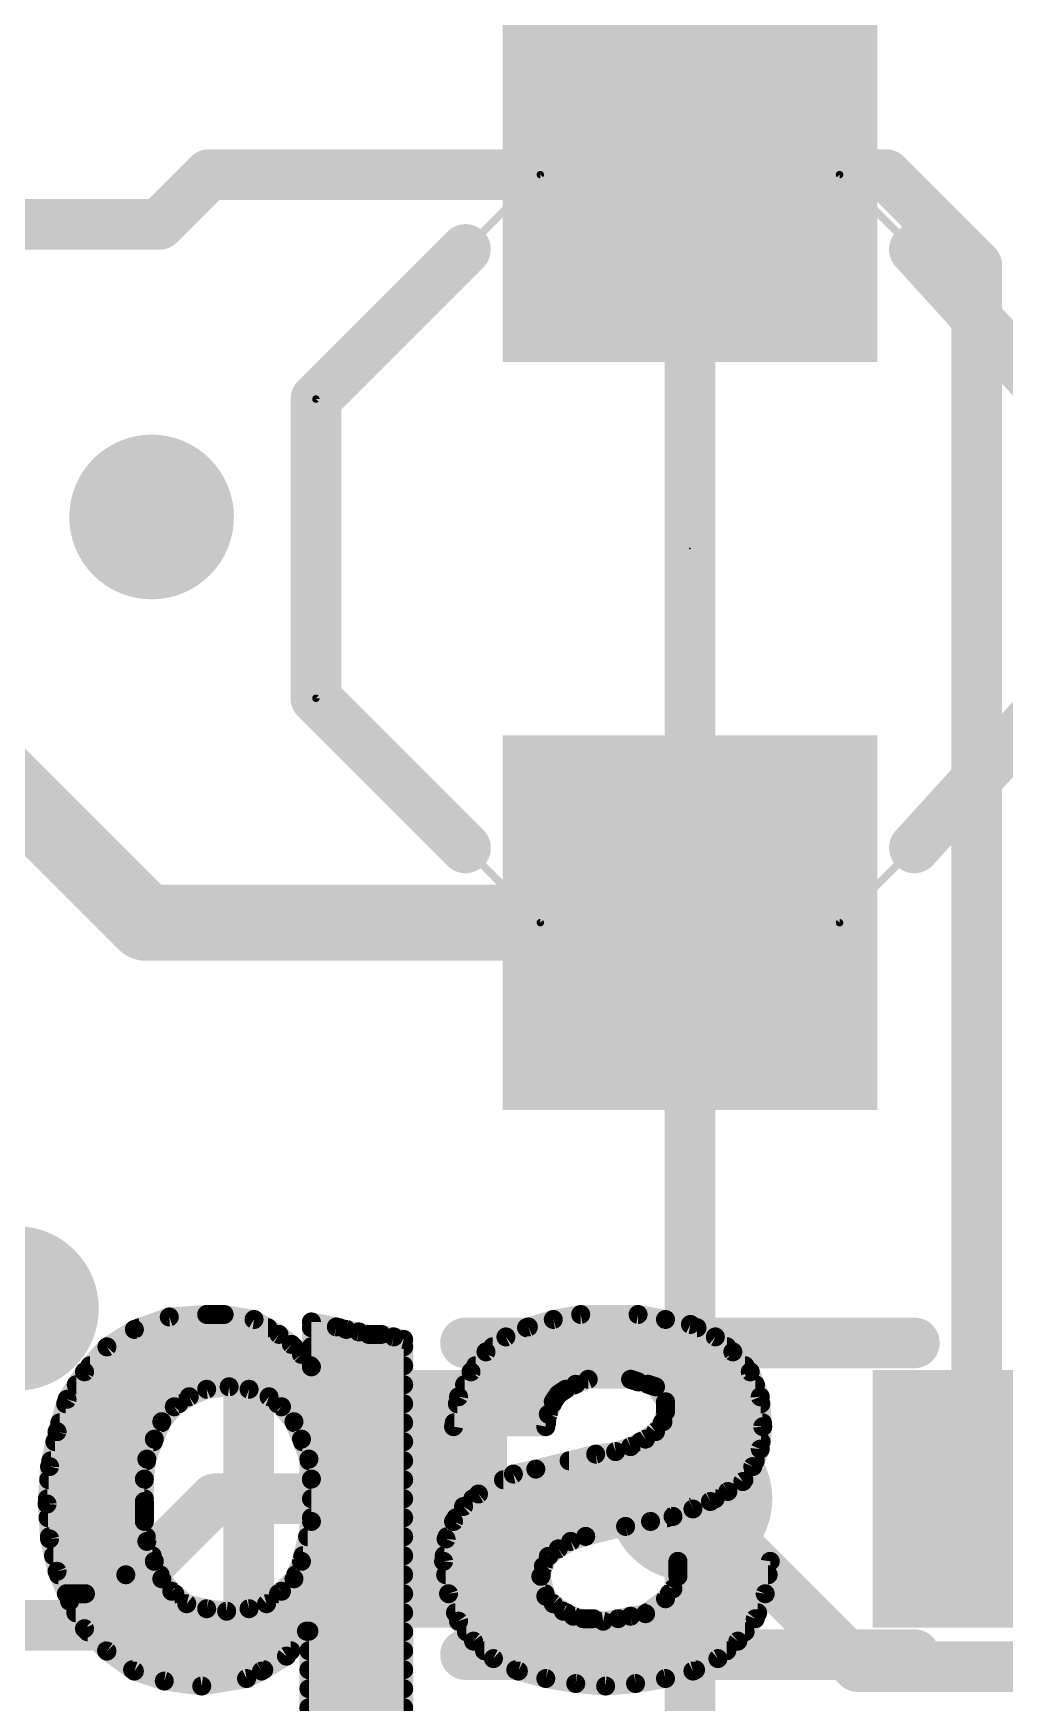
# Model space of a CAD drawing. Extents: x -38 to 69, y -13 to 33.
# Drawn here: x 15.15 to 19.04, y 12.52 to 19.21 of the extents above; entities that cross this region are included whole.
import ezdxf

# ---------------------------------------------------------------- set-up
doc = ezdxf.new("R2010")
doc.units = 0
for name, color, linetype in [('1', 12, 'CONTINUOUS'), ('16', 132, 'CONTINUOUS'), ('18', 110, 'CONTINUOUS'), ('21', 41, 'CONTINUOUS'), ('22', 40, 'CONTINUOUS'), ('23', 53, 'CONTINUOUS'), ('29', 253, 'CONTINUOUS'), ('31', 253, 'CONTINUOUS'), ('51', 53, 'CONTINUOUS')]:
    doc.layers.add(name, color=color, linetype=linetype)

# ---------------------------------------------------------------- blocks, each defined once
blk = doc.blocks.new('RECT')
blk.add_solid([(-0.5, -0.5), (0.5, -0.5), (-0.5, 0.5), (0.5, 0.5)])
blk = doc.blocks.new('ROUNDV')
at = {"const_width": 0.5}
blk.add_lwpolyline([(0, -0.25, 1), (0, 0.25, 1), (0, -0.25)], format="xyb", dxfattribs=at)

msp = doc.modelspace()

# ---------------------------------------------------------------- linework, layer by layer
at = {"layer": '1'}
for points, const_width in [([(15.851, 18.645), (15.6511, 18.4451)], 0.2032), ([(17.78, 18.645), (15.851, 18.645)], 0.2032), ([(17.931, 18.645), (17.78, 18.645)], 0.2032), ([(17.931, 18.645), (17.78, 18.645)], 0.2032), ([(18.566, 18.645), (17.78, 18.645)], 0.2032), ([(18.93, 18.281), (18.566, 18.645)], 0.2032), ([(15.6511, 18.4451), (13.65, 18.4451)], 0.2032), ([(18.93, 13.335), (18.93, 18.281)], 0.2032), ([(14.478, 16.764), (15.597, 15.645)], 0.3048), ([(15.597, 15.645), (17.78, 15.645)], 0.3048), ([(15.875, 13.335), (15.367, 12.827)], 0.2032), ([(16.63, 13.335), (15.875, 13.335)], 0.2032), ([(17.78, 13.335), (18.4531, 12.6619)], 0.2032), ([(11.303, 12.827), (15.367, 12.827)], 0.2032), ([(18.4531, 12.6619), (19.3929, 12.6619)], 0.2032)]:
    msp.add_lwpolyline(points, dxfattribs=dict(at, const_width=const_width))
for points, const_width in [([(15.851, 18.6958, 1), (15.851, 18.5942)], 0.1016), ([(15.8869, 18.6091, 1), (15.8151, 18.6809)], 0.1016), ([(17.78, 18.6958, 1), (17.78, 18.5942)], 0.1016), ([(17.78, 18.6958, 1), (17.78, 18.5942)], 0.1016), ([(17.78, 18.6958, 1), (17.78, 18.5942)], 0.1016), ([(17.78, 18.5942, 1), (17.78, 18.6958)], 0.1016), ([(17.931, 18.5942, 1), (17.931, 18.6958)], 0.1016), ([(17.931, 18.5942, 1), (17.931, 18.6958)], 0.1016), ([(18.6019, 18.6809, 1), (18.5301, 18.6091)], 0.1016), ([(18.566, 18.5942, 1), (18.566, 18.6958)], 0.1016), ([(15.6511, 18.3943, 1), (15.6511, 18.4959)], 0.1016), ([(15.6152, 18.481, 1), (15.687, 18.4092)], 0.1016), ([(18.9808, 18.281, 1), (18.8792, 18.281)], 0.1016), ([(18.8941, 18.2451, 1), (18.9659, 18.3169)], 0.1016), ([(15.597, 15.7212, 1), (15.597, 15.5688)], 0.1524), ([(15.5431, 15.5911, 1), (15.6509, 15.6989)], 0.1524), ([(17.78, 15.5688, 1), (17.78, 15.7212)], 0.1524), ([(15.875, 13.3858, 1), (15.875, 13.2842)], 0.1016), ([(15.9109, 13.2991, 1), (15.8391, 13.3709)], 0.1016), ([(16.63, 13.2842, 1), (16.63, 13.3858)], 0.1016), ([(17.8159, 13.3709, 1), (17.7441, 13.2991)], 0.1016), ([(18.8792, 13.335, 1), (18.9808, 13.335)], 0.1016), ([(15.367, 12.7762, 1), (15.367, 12.8778)], 0.1016), ([(15.3311, 12.8629, 1), (15.4029, 12.7911)], 0.1016), ([(18.4531, 12.7127, 1), (18.4531, 12.6111)], 0.1016), ([(18.4172, 12.626, 1), (18.489, 12.6978)], 0.1016)]:
    msp.add_lwpolyline(points, format="xyb", dxfattribs=dict(at, const_width=const_width))
at = {"layer": '16', "const_width": 0.2032}
for points in [[(17.78, 13.716), (17.78, 21.59)], [(17.78, 13.716), (17.78, 13.335)], [(17.78, 13.335), (17.78, 8.001)]]:
    msp.add_lwpolyline(points, dxfattribs=at)
at = {"layer": '16', "const_width": 0.1016}
for points in [[(17.8308, 13.716, 1), (17.7292, 13.716)], [(17.7292, 13.716, 1), (17.8308, 13.716)], [(17.8308, 13.335, 1), (17.7292, 13.335)], [(17.7292, 13.335, 1), (17.8308, 13.335)]]:
    msp.add_lwpolyline(points, format="xyb", dxfattribs=at)
at = {"layer": '21', "const_width": 0.2032}
for points in [[(16.28, 17.745), (16.88, 18.345)], [(19.1539, 17.8233), (18.68, 18.345)], [(16.28, 16.545), (16.28, 17.745)], [(16.88, 15.945), (16.28, 16.545)], [(18.68, 15.945), (19.1539, 16.4667)], [(16.01, 13.96), (16.01, 12.71)], [(16.88, 13.96), (18.68, 13.96)], [(16.88, 12.71), (18.68, 12.71)]]:
    msp.add_lwpolyline(points, dxfattribs=at)
at = {"layer": '21', "const_width": 0.1016}
for points in [[(16.9159, 18.3091, 1), (16.8441, 18.3809)], [(18.7176, 18.3792, 1), (18.6424, 18.3108)], [(16.3308, 17.745, 1), (16.2292, 17.745)], [(16.2441, 17.7809, 1), (16.3159, 17.7091)], [(16.3159, 16.5809, 1), (16.2441, 16.5091)], [(16.2292, 16.545, 1), (16.3308, 16.545)], [(16.8441, 15.9091, 1), (16.9159, 15.9809)], [(18.6424, 15.9792, 1), (18.7176, 15.9108)], [(16.0608, 13.96, 1), (15.9592, 13.96)], [(16.88, 14.0108, 1), (16.88, 13.9092)], [(18.68, 13.9092, 1), (18.68, 14.0108)], [(16.88, 12.7608, 1), (16.88, 12.6592)], [(18.68, 12.6592, 1), (18.68, 12.7608)], [(15.9592, 12.71, 1), (16.0608, 12.71)]]:
    msp.add_lwpolyline(points, format="xyb", dxfattribs=at)
at = {"layer": '22', "const_width": 0.0762}
for points in [[(15.692, 14.064), (15.552, 14.014)], [(15.571, 14.0208), (16.0873, 14.0208)], [(15.842, 14.074), (15.692, 14.064)], [(15.912, 14.074), (15.842, 14.074)], [(16.032, 14.054), (15.912, 14.074)], [(16.132, 13.994), (16.032, 14.054)], [(16.362, 14.024), (16.262, 14.044)], [(16.262, 14.044), (16.262, 13.864)], [(16.262, 14.0208), (16.3748, 14.0208)], [(16.402, 14.014), (16.362, 14.024)], [(17.132, 14.024), (17.042, 13.984)], [(17.1248, 14.0208), (17.8084, 14.0208)], [(17.232, 14.054), (17.132, 14.024)], [(17.342, 14.074), (17.232, 14.054)], [(17.572, 14.074), (17.342, 14.074)], [(17.682, 14.054), (17.572, 14.074)], [(17.782, 14.034), (17.682, 14.054)], [(17.882, 13.984), (17.782, 14.034)], [(15.552, 14.014), (15.442, 13.944)], [(16.182, 13.954), (16.132, 13.994)], [(16.222, 13.914), (16.182, 13.954)], [(16.452, 14.004), (16.402, 14.014)], [(16.492, 13.994), (16.452, 14.004)], [(16.542, 13.994), (16.492, 13.994)], [(16.592, 13.984), (16.542, 13.994)], [(16.632, 13.974), (16.592, 13.984)], [(16.632, 12.124), (16.632, 13.974)], [(17.042, 13.984), (16.962, 13.924)], [(17.952, 13.924), (17.882, 13.984)], [(15.442, 13.944), (15.352, 13.844)], [(15.4429, 13.9446), (16.1914, 13.9446)], [(16.262, 13.864), (16.222, 13.914)], [(16.262, 13.9446), (16.632, 13.9446)], [(16.962, 13.924), (16.902, 13.844)], [(16.9895, 13.9446), (17.928, 13.9446)], [(18.022, 13.844), (17.952, 13.924)], [(15.352, 13.844), (15.282, 13.734)], [(15.374, 13.8684), (16.2585, 13.8684)], [(16.262, 13.8684), (16.632, 13.8684)], [(16.902, 13.844), (16.852, 13.744)], [(16.9203, 13.8684), (18.0007, 13.8684)], [(18.062, 13.744), (18.022, 13.844)], [(15.319, 13.7922), (16.632, 13.7922)], [(15.772, 13.744), (15.842, 13.774)], [(15.842, 13.774), (15.932, 13.784)], [(15.932, 13.784), (16.012, 13.774)], [(16.012, 13.774), (16.092, 13.744)], [(16.8761, 13.7922), (17.3184, 13.7922)], [(17.232, 13.724), (17.252, 13.754)], [(17.252, 13.754), (17.282, 13.774)], [(17.282, 13.774), (17.322, 13.794)], [(17.322, 13.794), (17.372, 13.814)], [(17.372, 13.814), (17.542, 13.814)], [(17.542, 13.814), (17.572, 13.804)], [(17.572, 13.804), (17.612, 13.794)], [(17.612, 13.794), (17.642, 13.784)], [(17.6174, 13.7922), (18.0427, 13.7922)], [(17.642, 13.784), (17.682, 13.724)], [(15.282, 13.734), (15.242, 13.604)], [(15.2765, 13.716), (15.73, 13.716)], [(15.662, 13.644), (15.712, 13.704)], [(15.712, 13.704), (15.772, 13.744)], [(16.092, 13.744), (16.142, 13.704)], [(16.127, 13.716), (16.632, 13.716)], [(16.142, 13.704), (16.192, 13.644)], [(16.852, 13.744), (16.832, 13.624)], [(16.8473, 13.716), (17.2288, 13.716)], [(17.212, 13.674), (17.232, 13.724)], [(17.682, 13.724), (17.682, 13.684)], [(17.682, 13.716), (18.0643, 13.716)], [(18.072, 13.624), (18.062, 13.744)], [(15.253, 13.6398), (15.6602, 13.6398)], [(15.632, 13.574), (15.662, 13.644)], [(16.192, 13.644), (16.222, 13.574)], [(16.1938, 13.6398), (16.632, 13.6398)], [(16.832, 13.624), (17.202, 13.624)], [(16.8346, 13.6398), (17.2052, 13.6398)], [(17.202, 13.624), (17.212, 13.674)], [(17.672, 13.644), (17.642, 13.604)], [(17.6689, 13.6398), (18.0707, 13.6398)], [(17.682, 13.684), (17.672, 13.644)], [(18.062, 13.534), (18.072, 13.624)], [(15.242, 13.604), (15.212, 13.464)], [(15.2333, 13.5636), (15.6281, 13.5636)], [(15.602, 13.494), (15.632, 13.574)], [(16.222, 13.574), (16.252, 13.494)], [(16.2259, 13.5636), (16.632, 13.5636)], [(17.602, 13.574), (17.542, 13.544)], [(17.5812, 13.5636), (18.0653, 13.5636)], [(17.642, 13.604), (17.602, 13.574)], [(15.217, 13.4874), (15.6012, 13.4874)], [(15.592, 13.414), (15.602, 13.494)], [(16.252, 13.494), (16.262, 13.414)], [(16.2528, 13.4874), (16.632, 13.4874)], [(17.402, 13.514), (17.162, 13.454)], [(17.2956, 13.4874), (18.042, 13.4874)], [(17.482, 13.524), (17.402, 13.514)], [(17.542, 13.544), (17.482, 13.524)], [(18.032, 13.464), (18.062, 13.534)], [(15.212, 13.464), (15.202, 13.314)], [(17.072, 13.434), (16.932, 13.354)], [(17.162, 13.454), (17.072, 13.434)], [(17.992, 13.404), (18.032, 13.464)], [(15.2085, 13.4112), (15.592, 13.4112)], [(15.592, 13.324), (15.592, 13.414)], [(16.262, 13.414), (16.262, 13.244)], [(16.262, 13.4112), (16.632, 13.4112)], [(16.932, 13.354), (16.872, 13.304)], [(17.0321, 13.4112), (17.9968, 13.4112)], [(17.862, 13.324), (17.932, 13.364)], [(17.932, 13.364), (17.992, 13.404)], [(15.592, 13.324), (15.202, 13.314)], [(15.202, 13.314), (15.592, 13.324)], [(15.202, 13.314), (15.212, 13.174)], [(15.2034, 13.335), (15.592, 13.335)], [(15.592, 13.244), (15.592, 13.324)], [(16.262, 13.335), (16.632, 13.335)], [(16.872, 13.304), (16.832, 13.244)], [(16.9092, 13.335), (17.8813, 13.335)], [(17.712, 13.264), (17.792, 13.294)], [(17.792, 13.294), (17.862, 13.324)], [(15.2059, 13.2588), (15.592, 13.2588)], [(15.602, 13.164), (15.592, 13.244)], [(16.262, 13.244), (16.222, 13.084)], [(16.262, 13.2588), (16.632, 13.2588)], [(16.832, 13.244), (16.802, 13.174)], [(16.8419, 13.2588), (17.6886, 13.2588)], [(17.362, 13.184), (17.522, 13.224)], [(17.522, 13.224), (17.622, 13.244)], [(17.622, 13.244), (17.712, 13.264)], [(15.2114, 13.1826), (15.5997, 13.1826)], [(15.212, 13.174), (15.242, 13.044)], [(15.632, 13.084), (15.602, 13.164)], [(16.2467, 13.1826), (16.632, 13.1826)], [(16.802, 13.174), (16.792, 13.084)], [(16.8057, 13.1826), (17.3578, 13.1826)], [(17.252, 13.134), (17.302, 13.164)], [(17.302, 13.164), (17.362, 13.184)], [(15.2276, 13.1064), (15.6236, 13.1064)], [(15.292, 12.924), (15.632, 13.084)], [(15.632, 13.084), (15.292, 12.924)], [(15.662, 13.014), (15.632, 13.084)], [(16.222, 13.084), (16.192, 13.014)], [(16.2276, 13.1064), (16.632, 13.1064)], [(16.792, 13.084), (16.812, 12.954)], [(16.7945, 13.1064), (17.2152, 13.1064)], [(17.192, 13.064), (17.212, 13.104)], [(17.212, 13.104), (17.252, 13.134)], [(17.732, 13.084), (17.732, 13.024)], [(18.102, 13.084), (17.732, 13.084)], [(18.082, 12.954), (18.102, 13.084)], [(15.242, 13.044), (15.292, 12.924)], [(15.2477, 13.0302), (15.5177, 13.0302)], [(15.5177, 13.0302), (15.6551, 13.0302)], [(16.1989, 13.0302), (16.632, 13.0302)], [(16.8003, 13.0302), (17.1836, 13.0302)], [(17.182, 13.024), (17.192, 13.064)], [(17.202, 12.944), (17.182, 13.024)], [(17.732, 13.024), (17.712, 12.974)], [(17.732, 13.0302), (18.0937, 13.0302)], [(15.2795, 12.954), (15.3558, 12.954)], [(15.3558, 12.954), (15.714, 12.954)], [(15.702, 12.964), (15.662, 13.014)], [(15.762, 12.914), (15.702, 12.964)], [(16.142, 12.964), (16.082, 12.914)], [(16.13, 12.954), (16.632, 12.954)], [(16.192, 13.014), (16.142, 12.964)], [(16.812, 12.954), (16.852, 12.844)], [(16.812, 12.954), (17.1995, 12.954)], [(17.712, 12.974), (17.682, 12.934)], [(17.697, 12.954), (18.082, 12.954)], [(18.042, 12.854), (18.082, 12.954)], [(15.292, 12.924), (15.352, 12.814)], [(15.842, 12.894), (15.762, 12.914)], [(15.922, 12.884), (15.842, 12.894)], [(16.012, 12.894), (15.922, 12.884)], [(16.082, 12.914), (16.012, 12.894)], [(17.232, 12.914), (17.202, 12.944)], [(17.272, 12.884), (17.232, 12.914)], [(17.312, 12.864), (17.272, 12.884)], [(17.682, 12.934), (17.602, 12.874)], [(15.3172, 12.8778), (16.632, 12.8778)], [(16.8397, 12.8778), (17.2844, 12.8778)], [(16.852, 12.844), (16.912, 12.764)], [(17.352, 12.854), (17.312, 12.864)], [(17.392, 12.854), (17.352, 12.854)], [(17.432, 12.844), (17.392, 12.854)], [(17.492, 12.854), (17.432, 12.844)], [(17.542, 12.864), (17.492, 12.854)], [(17.602, 12.874), (17.542, 12.864)], [(17.6071, 12.8778), (18.0515, 12.8778)], [(17.972, 12.764), (18.042, 12.854)], [(15.352, 12.814), (15.442, 12.724)], [(15.3644, 12.8016), (16.2401, 12.8016)], [(16.162, 12.704), (16.242, 12.804)], [(16.242, 12.804), (16.252, 12.804)], [(16.252, 12.804), (16.252, 11.784)], [(16.252, 12.8016), (16.632, 12.8016)], [(16.8838, 12.8016), (18.0012, 12.8016)], [(16.912, 12.764), (16.992, 12.694)], [(17.892, 12.694), (17.972, 12.764)], [(15.4406, 12.7254), (16.1791, 12.7254)], [(15.442, 12.724), (15.552, 12.644)], [(16.062, 12.644), (16.162, 12.704)], [(16.252, 12.7254), (16.632, 12.7254)], [(16.9561, 12.7254), (17.9279, 12.7254)], [(16.992, 12.694), (17.092, 12.644)], [(17.792, 12.644), (17.892, 12.694)], [(15.5449, 12.6492), (16.0707, 12.6492)], [(15.552, 12.644), (15.672, 12.604)], [(15.822, 12.584), (16.002, 12.614)], [(16.002, 12.614), (16.062, 12.644)], [(16.252, 12.6492), (16.632, 12.6492)], [(17.0816, 12.6492), (17.8024, 12.6492)], [(17.092, 12.644), (17.202, 12.614)], [(17.202, 12.614), (17.322, 12.594)], [(17.562, 12.594), (17.682, 12.614)], [(17.682, 12.614), (17.792, 12.644)], [(15.672, 12.604), (15.822, 12.584)], [(16.252, 12.573), (16.632, 12.573)], [(17.322, 12.594), (17.442, 12.584)], [(17.442, 12.584), (17.562, 12.594)], [(16.252, 12.4968), (16.632, 12.4968)]]:
    msp.add_lwpolyline(points, dxfattribs=at)
at = {"layer": '22', "const_width": 0.0381}
for points in [[(15.571, 14.0399, 1), (15.571, 14.0018)], [(15.6907, 14.083, 1), (15.6933, 14.045)], [(15.6984, 14.0461, 1), (15.6856, 14.0819)], [(15.842, 14.093, 1), (15.842, 14.0549)], [(15.8433, 14.055, 1), (15.8407, 14.093)], [(15.9151, 14.0928, 1), (15.9089, 14.0552)], [(15.912, 14.0549, 1), (15.912, 14.093)], [(16.0418, 14.0703, 1), (16.0222, 14.0377)], [(16.0289, 14.0352, 1), (16.0351, 14.0728)], [(16.0873, 14.0018, 1), (16.0873, 14.0399)], [(16.2657, 14.0627, 1), (16.2583, 14.0253)], [(16.2811, 14.044, 1), (16.243, 14.044)], [(16.262, 14.0399, 1), (16.262, 14.0018)], [(16.3666, 14.0425, 1), (16.3574, 14.0055)], [(16.3583, 14.0053, 1), (16.3657, 14.0427)], [(16.3748, 14.0018, 1), (16.3748, 14.0399)], [(17.1248, 14.0399, 1), (17.1248, 14.0018)], [(17.1265, 14.0422, 1), (17.1375, 14.0058)], [(17.1397, 14.0066, 1), (17.1243, 14.0414)], [(17.2286, 14.0727, 1), (17.2354, 14.0353)], [(17.2375, 14.0358, 1), (17.2265, 14.0722)], [(17.342, 14.093, 1), (17.342, 14.0549)], [(17.3454, 14.0553, 1), (17.3386, 14.0927)], [(17.5754, 14.0927, 1), (17.5686, 14.0553)], [(17.572, 14.0549, 1), (17.572, 14.093)], [(17.6857, 14.0727, 1), (17.6783, 14.0353)], [(17.6786, 14.0353, 1), (17.6854, 14.0727)], [(17.7905, 14.051, 1), (17.7735, 14.017)], [(17.7783, 14.0153, 1), (17.7857, 14.0527)], [(17.8084, 14.0018, 1), (17.8084, 14.0399)], [(15.5456, 14.0319, 1), (15.5584, 13.9961)], [(15.5622, 13.9979, 1), (15.5418, 14.0301)], [(16.1439, 14.0089, 1), (16.1201, 13.9791)], [(16.1222, 13.9777, 1), (16.1418, 14.0103)], [(16.1955, 13.9675, 1), (16.1685, 13.9405)], [(16.4057, 14.0327, 1), (16.3983, 13.9953)], [(16.3974, 13.9955, 1), (16.4066, 14.0325)], [(16.4566, 14.0225, 1), (16.4474, 13.9855)], [(16.4483, 13.9853, 1), (16.4557, 14.0227)], [(16.492, 14.0131, 1), (16.492, 13.975)], [(16.4874, 13.9755, 1), (16.4966, 14.0125)], [(16.5457, 14.0127, 1), (16.5383, 13.9753)], [(16.542, 13.975, 1), (16.542, 14.0131)], [(16.5966, 14.0025, 1), (16.5874, 13.9655)], [(16.5883, 13.9653, 1), (16.5957, 14.0027)], [(16.6511, 13.974, 1), (16.613, 13.974)], [(16.6274, 13.9555, 1), (16.6366, 13.9925)], [(17.0343, 14.0014, 1), (17.0497, 13.9666)], [(17.0534, 13.9688, 1), (17.0306, 13.9992)], [(17.8944, 13.9985, 1), (17.8696, 13.9695)], [(17.8735, 13.967, 1), (17.8905, 14.001)], [(15.4318, 13.9601, 1), (15.4522, 13.9279)], [(15.4429, 13.9637, 1), (15.4429, 13.9256)], [(15.4562, 13.9313, 1), (15.4278, 13.9567)], [(16.1701, 13.9391, 1), (16.1939, 13.9689)], [(16.1914, 13.9256, 1), (16.1914, 13.9637)], [(16.2369, 13.9259, 1), (16.2071, 13.9021)], [(16.2085, 13.9005, 1), (16.2355, 13.9275)], [(16.262, 13.9637, 1), (16.262, 13.9256)], [(16.632, 13.9256, 1), (16.632, 13.9637)], [(16.9506, 13.9392, 1), (16.9734, 13.9088)], [(16.9772, 13.9126, 1), (16.9468, 13.9354)], [(16.9895, 13.9637, 1), (16.9895, 13.9256)], [(17.928, 13.9256, 1), (17.928, 13.9637)], [(17.9663, 13.9365, 1), (17.9377, 13.9115)], [(17.9396, 13.9095, 1), (17.9644, 13.9385)], [(15.3378, 13.8567, 1), (15.3662, 13.8313)], [(15.3681, 13.8338, 1), (15.3359, 13.8542)], [(15.374, 13.8875, 1), (15.374, 13.8494)], [(16.262, 13.8875, 1), (16.262, 13.8494)], [(16.243, 13.864, 1), (16.2811, 13.864)], [(16.2471, 13.8521, 1), (16.2769, 13.8759)], [(16.2585, 13.8494, 1), (16.2585, 13.8875)], [(16.632, 13.8494, 1), (16.632, 13.8875)], [(16.8868, 13.8554, 1), (16.9172, 13.8326)], [(16.919, 13.8355, 1), (16.885, 13.8525)], [(16.9203, 13.8875, 1), (16.9203, 13.8494)], [(18.0007, 13.8494, 1), (18.0007, 13.8875)], [(18.0397, 13.8511, 1), (18.0043, 13.8369)], [(18.0077, 13.8315, 1), (18.0363, 13.8565)], [(15.319, 13.8113, 1), (15.319, 13.7732)], [(15.8399, 13.7929, 1), (15.8441, 13.7551)], [(15.8495, 13.7565, 1), (15.8345, 13.7915)], [(15.9344, 13.8029, 1), (15.9296, 13.7651)], [(15.9341, 13.7651, 1), (15.9299, 13.8029)], [(16.0187, 13.7918, 1), (16.0053, 13.7562)], [(16.0096, 13.7551, 1), (16.0144, 13.7929)], [(16.632, 13.7732, 1), (16.632, 13.8113)], [(16.8761, 13.8113, 1), (16.8761, 13.7732)], [(17.2679, 13.7434, 1), (17.2361, 13.7646)], [(17.2735, 13.791, 1), (17.2905, 13.757)], [(17.2926, 13.7581, 1), (17.2714, 13.7899)], [(17.3149, 13.8117, 1), (17.3291, 13.7763)], [(17.3305, 13.777, 1), (17.3135, 13.811)], [(17.3184, 13.7732, 1), (17.3184, 13.8113)], [(17.372, 13.8331, 1), (17.372, 13.795)], [(17.3791, 13.7963, 1), (17.3649, 13.8317)], [(17.548, 13.8321, 1), (17.536, 13.7959)], [(17.542, 13.795, 1), (17.542, 13.8331)], [(17.5766, 13.8225, 1), (17.5674, 13.7855)], [(17.566, 13.7859, 1), (17.578, 13.8221)], [(17.618, 13.8121, 1), (17.606, 13.7759)], [(17.6174, 13.8113, 1), (17.6174, 13.7732)], [(17.6074, 13.7755, 1), (17.6166, 13.8125)], [(17.6579, 13.7946, 1), (17.6261, 13.7734)], [(17.636, 13.7659, 1), (17.648, 13.8021)], [(18.0427, 13.7732, 1), (18.0427, 13.8113)], [(15.2765, 13.7351, 1), (15.2765, 13.697)], [(15.2659, 13.7442, 1), (15.2981, 13.7238)], [(15.3002, 13.7284, 1), (15.2638, 13.7396)], [(15.7014, 13.7199, 1), (15.7226, 13.6881)], [(15.7266, 13.6918, 1), (15.6974, 13.7162)], [(15.73, 13.697, 1), (15.73, 13.7351)], [(15.7645, 13.7615, 1), (15.7795, 13.7265)], [(15.7826, 13.7281, 1), (15.7614, 13.7599)], [(16.1039, 13.7589, 1), (16.0801, 13.7291)], [(16.0853, 13.7262, 1), (16.0987, 13.7618)], [(16.127, 13.7351, 1), (16.127, 13.697)], [(16.1566, 13.7162, 1), (16.1274, 13.6918)], [(16.1301, 13.6891, 1), (16.1539, 13.7189)], [(16.632, 13.697, 1), (16.632, 13.7351)], [(16.8473, 13.7351, 1), (16.8473, 13.697)], [(16.835, 13.7525, 1), (16.869, 13.7355)], [(16.8708, 13.7409, 1), (16.8332, 13.7471)], [(17.2161, 13.7346, 1), (17.2479, 13.7134)], [(17.2497, 13.7169, 1), (17.2143, 13.7311)], [(17.2288, 13.697, 1), (17.2288, 13.7351)], [(17.2414, 13.7699, 1), (17.2626, 13.7381)], [(17.682, 13.7351, 1), (17.682, 13.697)], [(17.7011, 13.724, 1), (17.663, 13.724)], [(17.6661, 13.7134, 1), (17.6979, 13.7346)], [(18.081, 13.7456, 1), (18.043, 13.7424)], [(18.0443, 13.7369, 1), (18.0797, 13.7511)], [(18.0643, 13.697, 1), (18.0643, 13.7351)], [(15.253, 13.6589, 1), (15.253, 13.6208)], [(15.6474, 13.6562, 1), (15.6766, 13.6318)], [(15.6795, 13.6365, 1), (15.6445, 13.6515)], [(15.6602, 13.6208, 1), (15.6602, 13.6589)], [(16.2095, 13.6515, 1), (16.1745, 13.6365)], [(16.1938, 13.6589, 1), (16.1938, 13.6208)], [(16.1774, 13.6318, 1), (16.2066, 13.6562)], [(16.632, 13.6208, 1), (16.632, 13.6589)], [(16.832, 13.6431, 1), (16.832, 13.605)], [(16.8346, 13.6589, 1), (16.8346, 13.6208)], [(17.1943, 13.6811, 1), (17.2297, 13.6669)], [(17.2307, 13.6703, 1), (17.1933, 13.6777)], [(17.202, 13.605, 1), (17.202, 13.6431)], [(17.2052, 13.6208, 1), (17.2052, 13.6589)], [(17.6689, 13.6589, 1), (17.6689, 13.6208)], [(17.6535, 13.6486, 1), (17.6905, 13.6394)], [(17.6872, 13.6326, 1), (17.6568, 13.6554)], [(17.663, 13.684, 1), (17.7011, 13.684)], [(17.7005, 13.6794, 1), (17.6635, 13.6886)], [(18.0909, 13.6219, 1), (18.0531, 13.6261)], [(18.0707, 13.6208, 1), (18.0707, 13.6589)], [(15.2333, 13.5827, 1), (15.2333, 13.5446)], [(15.2238, 13.6096, 1), (15.2602, 13.5984)], [(15.2606, 13.6, 1), (15.2234, 13.608)], [(15.6145, 13.5815, 1), (15.6495, 13.5665)], [(15.6498, 13.5673, 1), (15.6142, 13.5807)], [(15.6281, 13.5446, 1), (15.6281, 13.5827)], [(16.2398, 13.5807, 1), (16.2042, 13.5673)], [(16.2045, 13.5665, 1), (16.2395, 13.5815)], [(16.2259, 13.5827, 1), (16.2259, 13.5446)], [(16.632, 13.5446, 1), (16.632, 13.5827)], [(16.8132, 13.6271, 1), (16.8508, 13.6209)], [(17.1833, 13.6277, 1), (17.2207, 13.6203)], [(17.5812, 13.5827, 1), (17.5812, 13.5446)], [(17.5906, 13.5892, 1), (17.6134, 13.5588)], [(17.6105, 13.557, 1), (17.5935, 13.591)], [(17.6268, 13.6154, 1), (17.6572, 13.5926)], [(17.6534, 13.5888, 1), (17.6306, 13.6192)], [(18.053, 13.6224, 1), (18.091, 13.6256)], [(18.0653, 13.5446, 1), (18.0653, 13.5827)], [(15.217, 13.5065, 1), (15.217, 13.4684)], [(15.6209, 13.4916, 1), (15.5831, 13.4964)], [(15.6012, 13.4684, 1), (15.6012, 13.5065)], [(16.2709, 13.4964, 1), (16.2331, 13.4916)], [(16.2528, 13.5065, 1), (16.2528, 13.4684)], [(16.632, 13.4684, 1), (16.632, 13.5065)], [(17.2956, 13.5065, 1), (17.2956, 13.4684)], [(17.3996, 13.5329, 1), (17.4044, 13.4951)], [(17.4066, 13.4955, 1), (17.3974, 13.5325)], [(17.476, 13.5421, 1), (17.488, 13.5059)], [(17.4844, 13.5051, 1), (17.4796, 13.5429)], [(17.5335, 13.561, 1), (17.5505, 13.527)], [(17.548, 13.5259, 1), (17.536, 13.5621)], [(18.042, 13.4684, 1), (18.042, 13.5065)], [(18.0431, 13.5361, 1), (18.0809, 13.5319)], [(18.0795, 13.5265, 1), (18.0445, 13.5415)], [(15.231, 13.4627, 1), (15.193, 13.4653)], [(15.1934, 13.468, 1), (15.2306, 13.46)], [(15.5842, 13.5007, 1), (15.6198, 13.4873)], [(16.2342, 13.4873, 1), (16.2698, 13.5007)], [(17.0679, 13.4526, 1), (17.0761, 13.4154)], [(17.0815, 13.4175, 1), (17.0625, 13.4505)], [(17.1574, 13.4725, 1), (17.1666, 13.4355)], [(17.1661, 13.4354, 1), (17.1579, 13.4726)], [(18.0145, 13.4715, 1), (18.0495, 13.4565)], [(18.0479, 13.4534, 1), (18.0161, 13.4746)], [(15.2085, 13.4303, 1), (15.2085, 13.3922)], [(15.5731, 13.4164, 1), (15.6109, 13.4116)], [(15.6111, 13.414, 1), (15.573, 13.414)], [(15.592, 13.3922, 1), (15.592, 13.4303)], [(16.2811, 13.414, 1), (16.243, 13.414)], [(16.262, 13.4303, 1), (16.262, 13.3922)], [(16.2431, 13.4116, 1), (16.2809, 13.4164)], [(16.632, 13.3922, 1), (16.632, 13.4303)], [(16.9225, 13.3705, 1), (16.9415, 13.3375)], [(16.9442, 13.3394, 1), (16.9198, 13.3686)], [(17.0321, 13.4303, 1), (17.0321, 13.3922)], [(17.9214, 13.3799, 1), (17.9426, 13.3481)], [(17.9415, 13.3475, 1), (17.9225, 13.3805)], [(17.9761, 13.4146, 1), (18.0079, 13.3934)], [(18.0026, 13.3881, 1), (17.9814, 13.4199)], [(17.9968, 13.3922, 1), (17.9968, 13.4303)], [(15.2015, 13.333, 1), (15.2025, 13.295)], [(15.221, 13.3154, 1), (15.183, 13.3126)], [(15.2015, 13.333, 1), (15.2025, 13.295)], [(15.183, 13.3153, 1), (15.221, 13.3127)], [(15.2034, 13.3541, 1), (15.2034, 13.316)], [(15.6111, 13.324, 1), (15.573, 13.324)], [(15.573, 13.324, 1), (15.6111, 13.324)], [(15.5925, 13.305, 1), (15.5915, 13.343)], [(15.5925, 13.305, 1), (15.5915, 13.343)], [(15.592, 13.316, 1), (15.592, 13.3541)], [(16.262, 13.3541, 1), (16.262, 13.316)], [(16.632, 13.316, 1), (16.632, 13.3541)], [(16.8598, 13.3186, 1), (16.8842, 13.2894)], [(16.8879, 13.2934, 1), (16.8561, 13.3146)], [(16.9092, 13.3541, 1), (16.9092, 13.316)], [(17.7845, 13.3115, 1), (17.7995, 13.2765)], [(17.7987, 13.2762, 1), (17.7853, 13.3118)], [(17.8525, 13.3405, 1), (17.8715, 13.3075)], [(17.8695, 13.3065, 1), (17.8545, 13.3415)], [(17.8813, 13.316, 1), (17.8813, 13.3541)], [(15.2059, 13.2779, 1), (15.2059, 13.2398)], [(15.6109, 13.2464, 1), (15.5731, 13.2416)], [(15.573, 13.244, 1), (15.6111, 13.244)], [(15.592, 13.2398, 1), (15.592, 13.2779)], [(16.262, 13.2779, 1), (16.262, 13.2398)], [(16.243, 13.244, 1), (16.2811, 13.244)], [(16.2805, 13.2394, 1), (16.2435, 13.2486)], [(16.632, 13.2398, 1), (16.632, 13.2779)], [(16.8161, 13.2546, 1), (16.8479, 13.2334)], [(16.8495, 13.2365, 1), (16.8145, 13.2515)], [(16.8419, 13.2779, 1), (16.8419, 13.2398)], [(17.5183, 13.2427, 1), (17.5257, 13.2053)], [(17.5266, 13.2055, 1), (17.5174, 13.2425)], [(17.6179, 13.2626, 1), (17.6261, 13.2254)], [(17.6257, 13.2253, 1), (17.6183, 13.2627)], [(17.6886, 13.2398, 1), (17.6886, 13.2779)], [(17.7053, 13.2818, 1), (17.7187, 13.2462)], [(17.7161, 13.2454, 1), (17.7079, 13.2826)], [(15.2114, 13.2017, 1), (15.2114, 13.1636)], [(15.2306, 13.1783, 1), (15.1934, 13.1697)], [(15.193, 13.1726, 1), (15.231, 13.1754)], [(15.6198, 13.1707, 1), (15.5842, 13.1573)], [(15.5997, 13.1636, 1), (15.5997, 13.2017)], [(16.2467, 13.2017, 1), (16.2467, 13.1636)], [(16.632, 13.1636, 1), (16.632, 13.2017)], [(16.7845, 13.1815, 1), (16.8195, 13.1665)], [(16.8209, 13.1719, 1), (16.7831, 13.1761)], [(16.8057, 13.2017, 1), (16.8057, 13.1636)], [(17.296, 13.1821, 1), (17.308, 13.1459)], [(17.3118, 13.1477, 1), (17.2922, 13.1803)], [(17.3574, 13.2025, 1), (17.3666, 13.1655)], [(17.368, 13.1659, 1), (17.356, 13.2021)], [(17.3578, 13.1636, 1), (17.3578, 13.2017)], [(15.2276, 13.1255, 1), (15.2276, 13.0874)], [(15.5831, 13.1616, 1), (15.6209, 13.1664)], [(15.6495, 13.0915, 1), (15.6145, 13.0765)], [(15.6236, 13.0874, 1), (15.6236, 13.1255)], [(15.6401, 13.0668, 1), (15.6239, 13.1012)], [(15.6401, 13.0668, 1), (15.6239, 13.1012)], [(16.2395, 13.0765, 1), (16.2045, 13.0915)], [(16.2276, 13.1255, 1), (16.2276, 13.0874)], [(16.632, 13.0874, 1), (16.632, 13.1255)], [(16.8108, 13.0869, 1), (16.7732, 13.0811)], [(16.7945, 13.1255, 1), (16.7945, 13.0874)], [(17.2006, 13.1192, 1), (17.2234, 13.0888)], [(17.229, 13.0955, 1), (17.195, 13.1125)], [(17.2152, 13.0874, 1), (17.2152, 13.1255)], [(17.2422, 13.1503, 1), (17.2618, 13.1177)], [(17.2634, 13.1188, 1), (17.2406, 13.1492)], [(17.751, 13.084, 1), (17.7129, 13.084)], [(17.732, 13.1031, 1), (17.732, 13.065)], [(18.1208, 13.0811, 1), (18.0832, 13.0869)], [(18.102, 13.065, 1), (18.102, 13.1031)], [(15.2596, 13.0513, 1), (15.2244, 13.0367)], [(15.2234, 13.0397, 1), (15.2606, 13.0483)], [(15.2477, 13.0493, 1), (15.2477, 13.0112)], [(15.5177, 13.0493, 1), (15.5177, 13.0112)], [(15.5177, 13.0112, 1), (15.5177, 13.0493)], [(15.6142, 13.0773, 1), (15.6498, 13.0907)], [(15.6551, 13.0112, 1), (15.6551, 13.0493)], [(16.1989, 13.0493, 1), (16.1989, 13.0112)], [(16.2035, 13.0886, 1), (16.2405, 13.0794)], [(16.632, 13.0112, 1), (16.632, 13.0493)], [(16.7731, 13.0861, 1), (16.8109, 13.0819)], [(16.8003, 13.0493, 1), (16.8003, 13.0112)], [(17.2005, 13.0286, 1), (17.1635, 13.0194)], [(17.175, 13.0725, 1), (17.209, 13.0555)], [(17.2105, 13.0594, 1), (17.1735, 13.0686)], [(17.1836, 13.0112, 1), (17.1836, 13.0493)], [(17.732, 13.0493, 1), (17.732, 13.0112)], [(17.7497, 13.0169, 1), (17.7143, 13.0311)], [(18.0937, 13.0112, 1), (18.0937, 13.0493)], [(15.2795, 12.9731, 1), (15.2795, 12.935)], [(15.3558, 12.9731, 1), (15.3558, 12.935)], [(15.3558, 12.935, 1), (15.3558, 12.9731)], [(15.6769, 13.0259, 1), (15.6471, 13.0021)], [(15.6445, 13.0065, 1), (15.6795, 13.0215)], [(15.7142, 12.9786, 1), (15.6898, 12.9494)], [(15.6871, 12.9521, 1), (15.7169, 12.9759)], [(15.714, 12.935, 1), (15.714, 12.9731)], [(16.13, 12.9731, 1), (16.13, 12.935)], [(16.1285, 12.9775, 1), (16.1555, 12.9505)], [(16.1542, 12.9494, 1), (16.1298, 12.9786)], [(16.1745, 13.0215, 1), (16.2095, 13.0065)], [(16.2055, 13.0005, 1), (16.1785, 13.0275)], [(16.632, 12.935, 1), (16.632, 12.9731)], [(16.812, 12.9731, 1), (16.812, 12.935)], [(16.8299, 12.9605, 1), (16.7941, 12.9475)], [(17.1635, 13.0286, 1), (17.2005, 13.0194)], [(17.1995, 12.935, 1), (17.1995, 12.9731)], [(17.697, 12.9731, 1), (17.697, 12.935)], [(17.6943, 12.9811, 1), (17.7297, 12.9669)], [(17.7272, 12.9626, 1), (17.6968, 12.9854)], [(17.7129, 13.024, 1), (17.751, 13.024)], [(18.0997, 12.9469, 1), (18.0643, 12.9611)], [(18.082, 12.935, 1), (18.082, 12.9731)], [(15.3087, 12.9331, 1), (15.2753, 12.9149)], [(15.2839, 12.9412, 1), (15.3001, 12.9068)], [(15.2839, 12.9412, 1), (15.3001, 12.9068)], [(15.2744, 12.9167, 1), (15.3096, 12.9313)], [(15.7666, 12.9325, 1), (15.7574, 12.8955)], [(15.7498, 12.8994, 1), (15.7742, 12.9286)], [(15.8444, 12.9129, 1), (15.8396, 12.8751)], [(15.8374, 12.8755, 1), (15.8466, 12.9125)], [(15.9199, 12.9029, 1), (15.9241, 12.8651)], [(15.9196, 12.8651, 1), (15.9244, 12.9029)], [(16.0068, 12.9123, 1), (16.0172, 12.8757)], [(16.0141, 12.8751, 1), (16.0099, 12.9129)], [(16.0698, 12.9286, 1), (16.0942, 12.8994)], [(16.0872, 12.8957, 1), (16.0768, 12.9323)], [(16.7932, 12.9511, 1), (16.8308, 12.9569)], [(17.2155, 12.9575, 1), (17.1885, 12.9305)], [(17.1835, 12.9394, 1), (17.2205, 12.9486)], [(17.2434, 12.9292, 1), (17.2206, 12.8988)], [(17.2185, 12.9005, 1), (17.2455, 12.9275)], [(17.2805, 12.901, 1), (17.2635, 12.867)], [(17.6668, 12.9454, 1), (17.6972, 12.9226)], [(17.6934, 12.9188, 1), (17.6706, 12.9492)], [(18.0632, 12.9569, 1), (18.1008, 12.9511)], [(15.3172, 12.8969, 1), (15.3172, 12.8588)], [(16.632, 12.8588, 1), (16.632, 12.8969)], [(16.8397, 12.8969, 1), (16.8397, 12.8588)], [(16.8672, 12.8554, 1), (16.8368, 12.8326)], [(16.8341, 12.8375, 1), (16.8699, 12.8505)], [(17.2606, 12.8688, 1), (17.2834, 12.8992)], [(17.2844, 12.8588, 1), (17.2844, 12.8969)], [(17.3166, 12.8825, 1), (17.3074, 12.8455)], [(17.3035, 12.847, 1), (17.3205, 12.881)], [(17.352, 12.8731, 1), (17.352, 12.835)], [(17.3474, 12.8355, 1), (17.3566, 12.8725)], [(17.3966, 12.8725, 1), (17.3874, 12.8355)], [(17.392, 12.835, 1), (17.392, 12.8731)], [(17.4289, 12.8628, 1), (17.4351, 12.8252)], [(17.4274, 12.8255, 1), (17.4366, 12.8625)], [(17.4883, 12.8727, 1), (17.4957, 12.8353)], [(17.4951, 12.8352, 1), (17.4889, 12.8728)], [(17.5389, 12.8828, 1), (17.5451, 12.8452)], [(17.5457, 12.8453, 1), (17.5383, 12.8827)], [(17.5906, 12.8892, 1), (17.6134, 12.8588)], [(17.6071, 12.8969, 1), (17.6071, 12.8588)], [(17.6051, 12.8552, 1), (17.5989, 12.8928)], [(18.0243, 12.8611, 1), (18.0597, 12.8469)], [(18.057, 12.8423, 1), (18.027, 12.8657)], [(18.0515, 12.8588, 1), (18.0515, 12.8969)], [(15.3655, 12.8275, 1), (15.3385, 12.8005)], [(15.3353, 12.8049, 1), (15.3687, 12.8231)], [(15.3644, 12.8207, 1), (15.3644, 12.7826)], [(16.242, 12.8231, 1), (16.242, 12.785)], [(16.2569, 12.7921, 1), (16.2271, 12.8159)], [(16.252, 12.8207, 1), (16.252, 12.7826)], [(16.2711, 12.804, 1), (16.233, 12.804)], [(16.2401, 12.7826, 1), (16.2401, 12.8207)], [(16.252, 12.785, 1), (16.252, 12.8231)], [(16.632, 12.7826, 1), (16.632, 12.8207)], [(16.8838, 12.8207, 1), (16.8838, 12.7826)], [(16.9245, 12.7783, 1), (16.8995, 12.7497)], [(16.8968, 12.7526, 1), (16.9272, 12.7754)], [(17.957, 12.7757, 1), (17.987, 12.7523)], [(17.9845, 12.7497, 1), (17.9595, 12.7783)], [(18.0012, 12.7826, 1), (18.0012, 12.8207)], [(15.4406, 12.7445, 1), (15.4406, 12.7064)], [(15.4532, 12.7394, 1), (15.4308, 12.7086)], [(15.4285, 12.7105, 1), (15.4555, 12.7375)], [(16.1471, 12.7159, 1), (16.1769, 12.6921)], [(16.1718, 12.6877, 1), (16.1522, 12.7203)], [(16.1791, 12.7064, 1), (16.1791, 12.7445)], [(16.252, 12.7445, 1), (16.252, 12.7064)], [(16.632, 12.7064, 1), (16.632, 12.7445)], [(16.9561, 12.7445, 1), (16.9561, 12.7064)], [(17.0005, 12.711, 1), (16.9835, 12.677)], [(16.9795, 12.6797, 1), (17.0045, 12.7083)], [(17.8795, 12.7083, 1), (17.9045, 12.6797)], [(17.9005, 12.677, 1), (17.8835, 12.711)], [(17.9279, 12.7064, 1), (17.9279, 12.7445)], [(15.5449, 12.6683, 1), (15.5449, 12.6302)], [(15.558, 12.6621, 1), (15.546, 12.6259)], [(15.5408, 12.6286, 1), (15.5632, 12.6594)], [(16.0051, 12.5952, 1), (15.9989, 12.6328)], [(16.0522, 12.6603, 1), (16.0718, 12.6277)], [(16.0705, 12.627, 1), (16.0535, 12.661)], [(16.0707, 12.6302, 1), (16.0707, 12.6683)], [(16.252, 12.6683, 1), (16.252, 12.6302)], [(16.632, 12.6302, 1), (16.632, 12.6683)], [(17.0816, 12.6683, 1), (17.0816, 12.6302)], [(17.097, 12.6624, 1), (17.087, 12.6256)], [(17.0835, 12.627, 1), (17.1005, 12.661)], [(17.2051, 12.6328, 1), (17.1989, 12.5952)], [(17.6851, 12.5952, 1), (17.6789, 12.6328)], [(17.7835, 12.661, 1), (17.8005, 12.627)], [(17.797, 12.6256, 1), (17.787, 12.6624)], [(17.8024, 12.6302, 1), (17.8024, 12.6683)], [(15.6745, 12.6229, 1), (15.6695, 12.5851)], [(15.666, 12.5859, 1), (15.678, 12.6221)], [(15.8189, 12.6028, 1), (15.8251, 12.5652)], [(15.8195, 12.5651, 1), (15.8245, 12.6029)], [(15.9935, 12.631, 1), (16.0105, 12.597)], [(16.252, 12.5921, 1), (16.252, 12.554)], [(16.632, 12.554, 1), (16.632, 12.5921)], [(17.197, 12.5956, 1), (17.207, 12.6324)], [(17.3236, 12.613, 1), (17.3204, 12.575)], [(17.3189, 12.5752, 1), (17.3251, 12.6128)], [(17.4404, 12.603, 1), (17.4436, 12.565)], [(17.4404, 12.565, 1), (17.4436, 12.603)], [(17.5589, 12.6128, 1), (17.5651, 12.5752)], [(17.5636, 12.575, 1), (17.5604, 12.613)], [(17.677, 12.6324, 1), (17.687, 12.5956)], [(16.252, 12.5159, 1), (16.252, 12.4778)], [(16.632, 12.4778, 1), (16.632, 12.5159)]]:
    msp.add_lwpolyline(points, format="xyb", dxfattribs=at)
at = {"layer": '23'}
for p in [(17.78, 17.145), (17.78, 13.335)]:
    msp.add_point(p, dxfattribs=at)
at = {"layer": '51', "const_width": 0.03}
for points in [[(17.18, 18.645), (16.28, 17.745)], [(18.38, 18.645), (17.18, 18.645)], [(19.1729, 17.8521), (18.38, 18.645)], [(16.28, 17.745), (16.28, 16.545)], [(16.28, 16.545), (17.18, 15.645)], [(18.38, 15.645), (19.1729, 16.4379)], [(17.18, 15.645), (18.38, 15.645)]]:
    msp.add_lwpolyline(points, dxfattribs=at)
at = {"layer": '51', "const_width": 0.015}
for points in [[(17.18, 18.6525, 1), (17.18, 18.6375)], [(17.1853, 18.6397, 1), (17.1747, 18.6503)], [(18.3853, 18.6503, 1), (18.3747, 18.6397)], [(18.38, 18.6375, 1), (18.38, 18.6525)], [(16.2875, 17.745, 1), (16.2725, 17.745)], [(16.2747, 17.7503, 1), (16.2853, 17.7397)], [(16.2853, 16.5503, 1), (16.2747, 16.5397)], [(16.2725, 16.545, 1), (16.2875, 16.545)], [(17.18, 15.6525, 1), (17.18, 15.6375)], [(17.1747, 15.6397, 1), (17.1853, 15.6503)], [(18.3747, 15.6503, 1), (18.3853, 15.6397)], [(18.38, 15.6375, 1), (18.38, 15.6525)]]:
    msp.add_lwpolyline(points, format="xyb", dxfattribs=at)

# ---------------------------------------------------------------- block references
at = {"layer": '1', "xscale": 1.3, "yscale": 1.3, "rotation": 180}
for p in [(17.78, 18.645), (17.78, 15.645)]:
    msp.add_blockref('RECT', p, dxfattribs=at)
at = {"layer": '1', "xscale": 0.63, "yscale": 0.83}
for p in [(16.63, 13.335), (18.93, 13.335)]:
    msp.add_blockref('RECT', p, dxfattribs=at)
at = {"layer": '18', "xscale": 0.6604, "yscale": 0.6604}
for p in [(15.621, 17.272), (15.621, 17.272), (15.079, 14.098), (15.079, 14.098), (17.78, 13.335), (17.78, 13.335)]:
    msp.add_blockref('ROUNDV', p, dxfattribs=at)
at = {"layer": '29', "xscale": 1.5032, "yscale": 1.5032, "rotation": 180}
for p in [(17.78, 18.645), (17.78, 15.645)]:
    msp.add_blockref('RECT', p, dxfattribs=at)
at = {"layer": '29', "xscale": 0.8332, "yscale": 1.0332}
for p in [(16.63, 13.335), (18.93, 13.335)]:
    msp.add_blockref('RECT', p, dxfattribs=at)
at = {"layer": '31', "xscale": 1.3, "yscale": 1.3, "rotation": 180}
for p in [(17.78, 18.645), (17.78, 15.645)]:
    msp.add_blockref('RECT', p, dxfattribs=at)
at = {"layer": '31', "xscale": 0.63, "yscale": 0.83}
for p in [(16.63, 13.335), (18.93, 13.335)]:
    msp.add_blockref('RECT', p, dxfattribs=at)

doc.saveas('drawing.dxf')
